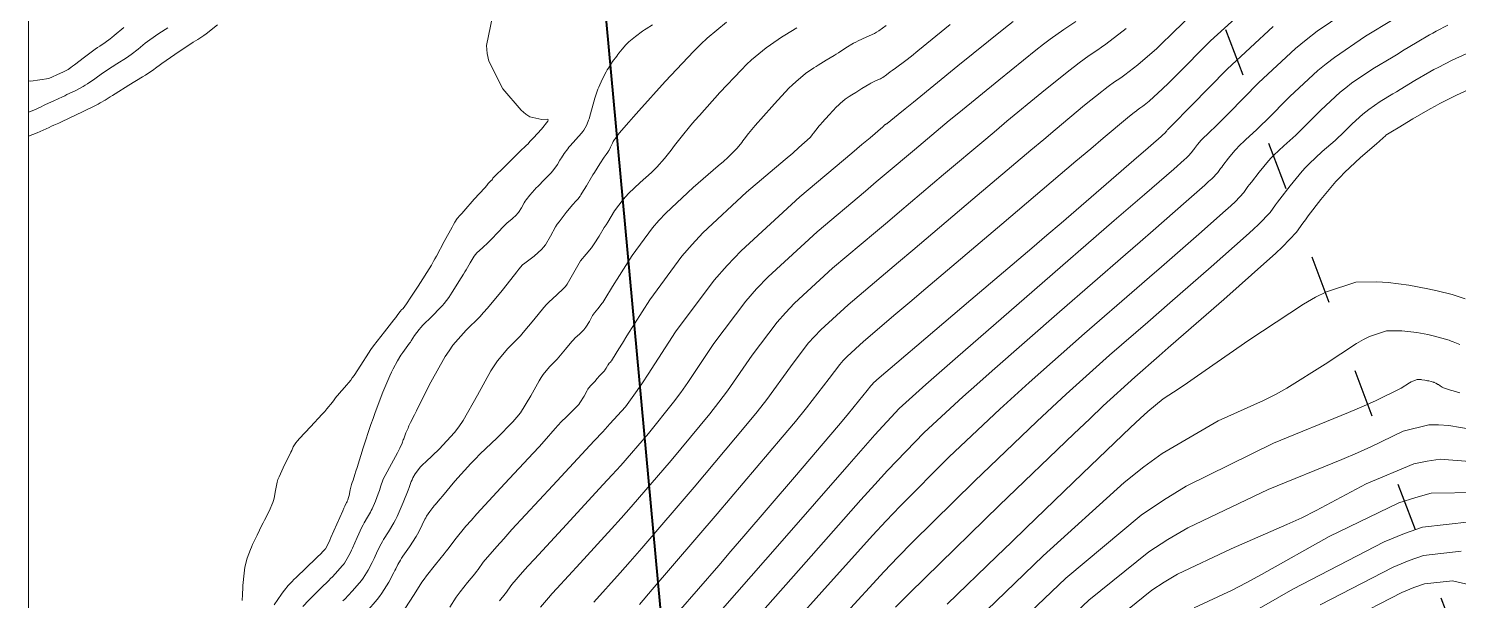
# Model space of a CAD drawing. Header units: millimetres. Extents: x 837475 to 838477, y 1189012 to 1191015.
# Drawn here: x 837476.5 to 837582.3, y 1190284.9 to 1190327.2 of the extents above; entities that cross this region are included whole.
import ezdxf

# ---------------------------------------------------------------- set-up
doc = ezdxf.new("R2010")
doc.units = ezdxf.units.MM
doc.header["$LTSCALE"] = 0.3
doc.linetypes.add('ACAD_ISO03W100', pattern=[30, 12, -18])
doc.layers.add('COORD', color=253, linetype='Continuous', lineweight=20)
doc.layers.add('CORREDORVIA', color=94, linetype='Continuous', lineweight=40)
for name, color, linetype, lineweight, true_color in [('COTAS 10', 7, 'Continuous', 9, 0x6e3e2d), ('COTAS INT', 7, 'Continuous', 5, 0x9fa19f), ('Linea_Tendencia', 7, 'ACAD_ISO03W100', 30, 0xef3939)]:
    doc.layers.add(name, color=color, linetype=linetype, lineweight=lineweight, true_color=true_color)

msp = doc.modelspace()

# ---------------------------------------------------------------- linework, layer by layer
at = {"layer": 'COORD'}
msp.add_lwpolyline([(837476.51, 1189013.87), (838476.51, 1189013.87), (838476.51, 1191013.87), (837476.51, 1191013.87)], close=True, dxfattribs=at)
at = {"layer": 'CORREDORVIA'}
msp.add_lwpolyline([(837918.48, 1189883.49), (837925.04, 1189453.38), (837902.5, 1189217.71), (837593.19, 1189234.4), (837666.02, 1189670.12), (837623.32, 1189818.02), (837548.5, 1190011.45), (837506.88, 1190461.6), (837936.28, 1190278.25), (837938.05, 1190355.4), (837933.05, 1190517.45), (837913.69, 1190646.74), (837916.91, 1190801.89), (837910.68, 1191000.96), (838213.03, 1190992.91), (838237.17, 1190821.34), (838237, 1190602.88), (838240.03, 1190437.2), (838238.1, 1190145.73), (838184.2, 1189898.28), (837758.84, 1190109.91), (837918.48, 1189883.49)], dxfattribs=at)
at = {"layer": 'COTAS 10'}
for points in [[(837574.86, 1190329.09), (837571.83, 1190327.04), (837571.02, 1190326.42), (837570.23, 1190325.77), (837567.48, 1190323.22), (837565.29, 1190320.99), (837564.84, 1190320.54), (837564.47, 1190320.17), (837563.71, 1190319.43), (837563.42, 1190319.16), (837563.34, 1190319.07), (837563.26, 1190318.99), (837562.98, 1190318.66), (837562.75, 1190318.36), (837562.7, 1190318.29), (837562.66, 1190318.23), (837562.54, 1190318.06), (837562.29, 1190317.8), (837562.16, 1190317.68), (837562, 1190317.53), (837561.22, 1190316.84), (837559.06, 1190314.96), (837558.03, 1190314.07), (837556.82, 1190313.02), (837550.91, 1190307.89), (837545.05, 1190302.78), (837543.87, 1190301.75), (837542.88, 1190300.88), (837540.91, 1190299.12), (837539.12, 1190297.17), (837538.25, 1190296.18), (837537.21, 1190295), (837532.09, 1190289.12), (837526.79, 1190283.07)], [(837528.14, 1190327.73), (837526.7, 1190326.53), (837526.23, 1190326.08), (837525.72, 1190325.58), (837523.59, 1190323.32), (837521.65, 1190321.15), (837521.25, 1190320.7), (837520.91, 1190320.32), (837520.21, 1190319.49), (837519.95, 1190319.15), (837519.9, 1190319.08), (837519.86, 1190319.02), (837519.76, 1190318.87), (837519.7, 1190318.76), (837519.68, 1190318.72), (837519.65, 1190318.67), (837519.55, 1190318.46), (837519.46, 1190318.25), (837519.43, 1190318.21), (837519.41, 1190318.17), (837519.35, 1190318.08), (837519.23, 1190317.91), (837519.17, 1190317.83), (837519.1, 1190317.73), (837518.77, 1190317.22), (837518.37, 1190316.59), (837518.26, 1190316.41), (837518.15, 1190316.24), (837517.77, 1190315.59), (837517.44, 1190315.05), (837517.37, 1190314.94), (837517.31, 1190314.84), (837517.14, 1190314.62), (837516.93, 1190314.4), (837516.85, 1190314.3), (837516.75, 1190314.18), (837516.27, 1190313.62), (837515.75, 1190312.94), (837515.62, 1190312.75), (837515.5, 1190312.56), (837515.12, 1190311.86), (837514.74, 1190311.22), (837514.61, 1190311.05), (837514.48, 1190310.9), (837513.92, 1190310.4), (837513.42, 1190310.02), (837513.31, 1190309.95), (837513.23, 1190309.88), (837513.05, 1190309.75), (837512.77, 1190309.43), (837512.63, 1190309.24), (837512.45, 1190309.02), (837511.54, 1190307.86), (837510.45, 1190306.54), (837510.16, 1190306.21), (837509.88, 1190305.9), (837508.88, 1190304.92), (837507.9, 1190303.79), (837507.62, 1190303.39), (837507.33, 1190302.96), (837506.27, 1190301.06), (837505.38, 1190299.3), (837505.2, 1190298.95), (837505.05, 1190298.65), (837504.76, 1190298.07), (837504.65, 1190297.82), (837504.62, 1190297.75), (837504.58, 1190297.66), (837504.43, 1190297.31), (837504.29, 1190296.95), (837504.26, 1190296.86), (837504.23, 1190296.78), (837504.14, 1190296.54), (837503.98, 1190296.17), (837503.9, 1190296.02), (837503.81, 1190295.84), (837503.35, 1190295.01), (837502.89, 1190294.16), (837502.8, 1190293.97), (837502.72, 1190293.81), (837502.57, 1190293.39), (837502.47, 1190293.04), (837502.43, 1190292.92), (837502.38, 1190292.79), (837502.17, 1190292.24), (837501.93, 1190291.68), (837501.86, 1190291.55), (837501.8, 1190291.43), (837501.58, 1190291.06), (837501.34, 1190290.64), (837501.26, 1190290.49), (837501.17, 1190290.32), (837500.82, 1190289.55), (837500.47, 1190288.78), (837500.39, 1190288.61), (837500.32, 1190288.45), (837500.09, 1190288), (837499.87, 1190287.65), (837499.8, 1190287.55), (837499.72, 1190287.45), (837499.4, 1190287.08), (837498.99, 1190286.65), (837498.85, 1190286.52), (837498.71, 1190286.38), (837498.12, 1190285.8), (837497.53, 1190285.22), (837497.38, 1190285.07), (837497.24, 1190284.93), (837496.8, 1190284.46)], [(837511.35, 1190284.88), (837511.76, 1190285.39), (837511.86, 1190285.52), (837511.96, 1190285.65), (837512.27, 1190286.07), (837513.06, 1190286.99), (837513.45, 1190287.43), (837513.93, 1190287.96), (837516.31, 1190290.53), (837519, 1190293.45), (837519.67, 1190294.19), (837520.31, 1190294.9), (837522.36, 1190297.25), (837524.22, 1190299.58), (837524.75, 1190300.29), (837525.27, 1190301.03), (837527.21, 1190303.93), (837529.57, 1190307.07), (837530.36, 1190307.97), (837531.22, 1190308.87), (837534.85, 1190312.2), (837538.41, 1190315.2), (837539.22, 1190315.89), (837539.96, 1190316.51), (837542.04, 1190318.27), (837543.97, 1190319.89), (837544.62, 1190320.43), (837545.32, 1190321), (837548.28, 1190323.43), (837551.02, 1190325.64), (837551.59, 1190326.08), (837552.07, 1190326.46), (837553.1, 1190327.18), (837553.97, 1190327.76)], [(837483.57, 1190327.32), (837482.84, 1190326.72), (837482.68, 1190326.59), (837482.54, 1190326.48), (837482.17, 1190326.21), (837481.78, 1190325.95), (837481.62, 1190325.84), (837481.45, 1190325.71), (837480.66, 1190325.12), (837479.91, 1190324.56), (837479.77, 1190324.45), (837479.65, 1190324.36), (837479.43, 1190324.21), (837479.19, 1190324.09), (837479.05, 1190324.02), (837478.88, 1190323.95), (837478.01, 1190323.54), (837476.69, 1190323.36), (837476.51, 1190323.38)], [(837582.77, 1190307.24), (837581.81, 1190307.55), (837580.71, 1190307.83), (837580.37, 1190307.9), (837580.02, 1190307.98), (837578.6, 1190308.24), (837577.08, 1190308.43), (837576.65, 1190308.46), (837576.23, 1190308.48), (837574.68, 1190308.47), (837572.52, 1190307.76), (837571.71, 1190307.35), (837570.81, 1190306.83), (837566.78, 1190304.18), (837562.98, 1190301.52), (837562.23, 1190301), (837561.61, 1190300.58), (837560.43, 1190299.83), (837559.31, 1190298.9), (837558.73, 1190298.36), (837558.02, 1190297.7), (837554.47, 1190294.3), (837550.31, 1190290.27), (837549.21, 1190289.21), (837548.14, 1190288.17), (837544.47, 1190284.63)], [(837583.75, 1190292.9), (837580.27, 1190292.83), (837579.12, 1190292.53), (837577.88, 1190292.12), (837572.72, 1190289.62), (837567.71, 1190286.81), (837566.57, 1190286.21), (837565.54, 1190285.67), (837562.72, 1190284.34)]]:
    msp.add_lwpolyline(points, dxfattribs=at)
at = {"layer": 'COTAS INT'}
for points in [[(837518.33, 1190284.77), (837520.26, 1190286.93), (837521.02, 1190287.79), (837521.87, 1190288.77), (837525.75, 1190293.28), (837529.58, 1190297.85), (837530.4, 1190298.87), (837531.12, 1190299.78), (837532.88, 1190302.19), (837534.19, 1190303.94), (837534.64, 1190304.43), (837535.11, 1190304.94), (837537.13, 1190306.79), (837539.91, 1190309.14), (837540.87, 1190309.95), (837541.91, 1190310.83), (837546.35, 1190314.6), (837550.65, 1190318.24), (837551.6, 1190319.04), (837552.45, 1190319.75), (837554.63, 1190321.57), (837555.89, 1190322.58), (837556.15, 1190322.79), (837556.37, 1190322.96), (837556.84, 1190323.29), (837557.24, 1190323.55), (837557.41, 1190323.68), (837557.61, 1190323.83), (837558.56, 1190324.56), (837559.96, 1190325.77), (837560.44, 1190326.23), (837560.96, 1190326.73), (837563.19, 1190328.94)], [(837521.69, 1190284.59), (837522.65, 1190285.71), (837527.44, 1190291.3), (837532.25, 1190296.98), (837533.23, 1190298.15), (837534.05, 1190299.15), (837535.72, 1190301.32), (837536.51, 1190302.37), (837536.77, 1190302.67), (837537.06, 1190302.97), (837538.28, 1190304.08), (837540.67, 1190306.11), (837541.7, 1190306.98), (837542.89, 1190307.99), (837548.51, 1190312.77), (837553.99, 1190317.42), (837555.09, 1190318.35), (837556.01, 1190319.13), (837557.81, 1190320.64), (837558.32, 1190321.05), (837558.43, 1190321.14), (837558.52, 1190321.21), (837558.71, 1190321.34), (837558.87, 1190321.45), (837558.94, 1190321.5), (837559.03, 1190321.56), (837559.41, 1190321.86), (837560.39, 1190322.77), (837560.84, 1190323.21), (837561.37, 1190323.74), (837563.94, 1190326.34), (837567.32, 1190329.42)], [(837510.82, 1190328.14), (837510.39, 1190325.98), (837510.44, 1190325.4), (837510.56, 1190324.82), (837511.6, 1190322.77), (837512.96, 1190321.19), (837513.29, 1190320.91), (837513.59, 1190320.7), (837514.48, 1190320.5), (837514.93, 1190320.54), (837514.95, 1190320.48), (837514.92, 1190320.39), (837514.46, 1190319.79), (837513.86, 1190319.15), (837513.74, 1190319.02), (837513.65, 1190318.92), (837513.5, 1190318.76), (837513.49, 1190318.75), (837513.49, 1190318.75), (837513.49, 1190318.75), (837513.48, 1190318.74), (837513.29, 1190318.55), (837513.16, 1190318.43), (837513.01, 1190318.28), (837512.22, 1190317.5), (837511.42, 1190316.72), (837511.26, 1190316.57), (837511.13, 1190316.45), (837510.91, 1190316.22), (837510.87, 1190316.18), (837510.86, 1190316.16), (837510.86, 1190316.15), (837510.83, 1190316.1), (837510.8, 1190316.06), (837510.8, 1190316.05), (837510.79, 1190316.03), (837510.74, 1190316), (837510.52, 1190315.76), (837510.4, 1190315.63), (837510.25, 1190315.46), (837509.48, 1190314.6), (837508.72, 1190313.73), (837508.57, 1190313.56), (837508.44, 1190313.43), (837508.22, 1190313.19), (837508.05, 1190312.9), (837507.95, 1190312.74), (837507.84, 1190312.53), (837507.26, 1190311.47), (837506.68, 1190310.4), (837506.56, 1190310.19), (837506.47, 1190310.02), (837506.31, 1190309.72), (837505.32, 1190308.17), (837504.7, 1190307.21), (837504.57, 1190307.02), (837504.46, 1190306.85), (837504.21, 1190306.52), (837504.09, 1190306.41), (837504.06, 1190306.38), (837504.04, 1190306.35), (837503.98, 1190306.27), (837503.78, 1190306), (837503.67, 1190305.86), (837503.53, 1190305.68), (837502.83, 1190304.79), (837502.03, 1190303.75), (837501.84, 1190303.48), (837501.66, 1190303.21), (837501.08, 1190302.32), (837500.59, 1190301.56), (837500.46, 1190301.37), (837500.34, 1190301.2), (837499.89, 1190300.66), (837499.49, 1190300.22), (837499.39, 1190300.1), (837499.3, 1190299.99), (837498.99, 1190299.59), (837498.58, 1190299.08), (837498.42, 1190298.89), (837498.23, 1190298.68), (837497.37, 1190297.76), (837496.56, 1190296.89), (837496.4, 1190296.72), (837496.28, 1190296.57), (837496.08, 1190296.27), (837495.98, 1190296), (837495.91, 1190295.87), (837495.84, 1190295.71), (837495.44, 1190294.93), (837495.04, 1190294.06), (837494.96, 1190293.85), (837494.89, 1190293.65), (837494.78, 1190293.03), (837494.69, 1190292.47), (837494.64, 1190292.3), (837494.59, 1190292.14), (837494.31, 1190291.51), (837493.96, 1190290.84), (837493.86, 1190290.65), (837493.77, 1190290.46), (837493.41, 1190289.74), (837493.08, 1190289.03), (837493, 1190288.84), (837492.92, 1190288.66), (837492.69, 1190288.03), (837492.52, 1190287.36), (837492.48, 1190287.15), (837492.45, 1190286.92), (837492.37, 1190286.01), (837492.33, 1190285.19), (837492.32, 1190285.03), (837492.31, 1190284.89)], [(837507.68, 1190284.39), (837508.15, 1190285.13), (837508.29, 1190285.33), (837508.44, 1190285.53), (837508.98, 1190286.22), (837509.51, 1190286.86), (837509.64, 1190287.03), (837509.76, 1190287.19), (837510.15, 1190287.73), (837511.15, 1190288.9), (837511.66, 1190289.47), (837512.27, 1190290.14), (837515.3, 1190293.41), (837518.36, 1190296.71), (837518.99, 1190297.39), (837519.52, 1190297.97), (837520.66, 1190299.23), (837521.54, 1190300.45), (837521.92, 1190301.01), (837522.35, 1190301.66), (837524.37, 1190304.8), (837527.23, 1190308.62), (837528.19, 1190309.7), (837529.22, 1190310.79), (837533.55, 1190314.78), (837537.42, 1190318.03), (837538.16, 1190318.66), (837538.76, 1190319.16), (837539.7, 1190319.96), (837539.71, 1190319.97), (837539.72, 1190319.97), (837539.72, 1190319.98), (837539.73, 1190319.99), (837539.74, 1190320), (837539.74, 1190320.01), (837539.75, 1190320.01), (837539.78, 1190320.04), (837539.81, 1190320.08), (837539.81, 1190320.08), (837539.82, 1190320.09), (837539.84, 1190320.1), (837539.85, 1190320.12), (837539.86, 1190320.12), (837539.86, 1190320.12), (837539.88, 1190320.13), (837539.9, 1190320.14), (837539.9, 1190320.14), (837539.9, 1190320.15), (837539.92, 1190320.16), (837539.93, 1190320.17), (837539.94, 1190320.17), (837539.96, 1190320.18), (837539.97, 1190320.18), (837539.98, 1190320.19), (837539.98, 1190320.19), (837540, 1190320.2), (837540.01, 1190320.21), (837540.02, 1190320.21), (837540.02, 1190320.22), (837540.03, 1190320.22), (837540.84, 1190320.88), (837541.35, 1190321.29), (837541.97, 1190321.8), (837545.25, 1190324.48), (837548.64, 1190327.22), (837549.34, 1190327.76)], [(837529.09, 1190282.18), (837533.65, 1190287.33), (837538.07, 1190292.35), (837539.1, 1190293.49), (837540.05, 1190294.52), (837542.77, 1190297.33), (837545.62, 1190299.97), (837546.65, 1190300.9), (837547.79, 1190301.91), (837552.77, 1190306.28), (837557.65, 1190310.52), (837558.73, 1190311.45), (837559.69, 1190312.29), (837562.15, 1190314.43), (837563.52, 1190315.65), (837563.8, 1190315.91), (837564.03, 1190316.12), (837564.48, 1190316.59), (837564.69, 1190316.89), (837564.77, 1190316.99), (837564.86, 1190317.11), (837565.26, 1190317.64), (837565.74, 1190318.22), (837565.88, 1190318.37), (837566.02, 1190318.51), (837566.54, 1190319), (837567.36, 1190319.77), (837567.69, 1190320.09), (837568.07, 1190320.46), (837569.8, 1190322.21), (837571.89, 1190324.15), (837572.49, 1190324.64), (837573.1, 1190325.11), (837575.41, 1190326.68), (837577.46, 1190327.92)], [(837476.51, 1190319.27), (837477.14, 1190319.53), (837478.03, 1190319.93), (837478.22, 1190320.01), (837478.39, 1190320.08), (837478.76, 1190320.25), (837479.15, 1190320.44), (837479.32, 1190320.52), (837479.52, 1190320.62), (837480.5, 1190321.08), (837481.46, 1190321.55), (837481.66, 1190321.65), (837481.82, 1190321.74), (837482.17, 1190321.94), (837482.54, 1190322.18), (837482.71, 1190322.29), (837482.92, 1190322.42), (837483.94, 1190323.05), (837484.95, 1190323.68), (837485.16, 1190323.8), (837485.33, 1190323.91), (837485.67, 1190324.15), (837486, 1190324.39), (837486.17, 1190324.51), (837486.36, 1190324.65), (837487.34, 1190325.32), (837488.31, 1190325.99), (837488.51, 1190326.12), (837488.68, 1190326.23), (837489.02, 1190326.43), (837489.33, 1190326.63), (837489.47, 1190326.73), (837489.64, 1190326.86), (837490.49, 1190327.52)], [(837476.51, 1190321.06), (837476.89, 1190321.21), (837477.45, 1190321.46), (837477.61, 1190321.54), (837477.77, 1190321.61), (837478.39, 1190321.9), (837479.01, 1190322.19), (837479.19, 1190322.27), (837479.35, 1190322.35), (837479.96, 1190322.64), (837480.55, 1190322.96), (837480.71, 1190323.05), (837480.87, 1190323.15), (837481.42, 1190323.53), (837481.99, 1190323.95), (837482.17, 1190324.06), (837482.35, 1190324.18), (837483.05, 1190324.63), (837483.75, 1190325.08), (837483.92, 1190325.2), (837484.09, 1190325.32), (837484.62, 1190325.73), (837485.14, 1190326.16), (837485.31, 1190326.28), (837485.47, 1190326.4), (837486.14, 1190326.88), (837486.81, 1190327.31)], [(837522.67, 1190327.52), (837522.2, 1190327.23), (837522.06, 1190327.14), (837521.92, 1190327.04), (837521.4, 1190326.65), (837520.91, 1190326.25), (837520.8, 1190326.14), (837520.7, 1190326.05), (837520.41, 1190325.73), (837520.17, 1190325.42), (837520.09, 1190325.32), (837520.02, 1190325.21), (837519.71, 1190324.8), (837519.4, 1190324.32), (837519.31, 1190324.18), (837519.23, 1190324.03), (837518.94, 1190323.47), (837518.69, 1190322.9), (837518.63, 1190322.75), (837518.58, 1190322.6), (837518.41, 1190322.08), (837518.09, 1190320.94), (837517.98, 1190320.57), (837517.94, 1190320.47), (837517.91, 1190320.38), (837517.78, 1190320.06), (837517.58, 1190319.73), (837517.5, 1190319.62), (837517.41, 1190319.51), (837517, 1190319.04), (837516.58, 1190318.57), (837516.48, 1190318.45), (837516.39, 1190318.34), (837516.13, 1190317.99), (837515.93, 1190317.67), (837515.87, 1190317.58), (837515.82, 1190317.49), (837515.63, 1190317.17), (837515.36, 1190316.8), (837515.27, 1190316.68), (837515.16, 1190316.56), (837514.68, 1190316.06), (837514.18, 1190315.56), (837514.05, 1190315.44), (837513.94, 1190315.31), (837513.59, 1190314.92), (837513.31, 1190314.56), (837513.24, 1190314.46), (837513.18, 1190314.35), (837512.98, 1190313.98), (837512.76, 1190313.63), (837512.69, 1190313.54), (837512.61, 1190313.45), (837512.28, 1190313.16), (837511.89, 1190312.84), (837511.78, 1190312.73), (837511.66, 1190312.62), (837511.22, 1190312.14), (837510.76, 1190311.65), (837510.64, 1190311.53), (837510.51, 1190311.41), (837510.08, 1190311.02), (837509.68, 1190310.63), (837509.58, 1190310.51), (837509.48, 1190310.39), (837509.17, 1190309.9), (837508.87, 1190309.38), (837508.78, 1190309.23), (837508.69, 1190309.07), (837508.35, 1190308.52), (837508.02, 1190307.99), (837507.85, 1190307.73), (837507.59, 1190307.32), (837507.26, 1190306.89), (837507.13, 1190306.74), (837506.98, 1190306.58), (837506.33, 1190305.93), (837505.67, 1190305.27), (837505.53, 1190305.11), (837505.4, 1190304.97), (837505.06, 1190304.51), (837504.82, 1190304.13), (837504.76, 1190304.03), (837504.69, 1190303.94), (837504.44, 1190303.6), (837504.19, 1190303.26), (837504.12, 1190303.16), (837504.05, 1190303.06), (837503.79, 1190302.65), (837503.48, 1190302.04), (837503.37, 1190301.8), (837503.24, 1190301.53), (837502.72, 1190300.31), (837502.15, 1190298.82), (837501.99, 1190298.38), (837501.83, 1190297.93), (837501.27, 1190296.21), (837500.82, 1190294.75), (837500.73, 1190294.46), (837500.65, 1190294.23), (837500.51, 1190293.8), (837500.44, 1190293.64), (837500.42, 1190293.56), (837500.4, 1190293.48), (837500.31, 1190293.08), (837500.22, 1190292.67), (837500.2, 1190292.59), (837500.18, 1190292.51), (837500.13, 1190292.34), (837500.09, 1190292.25), (837500.08, 1190292.23), (837500.07, 1190292.21), (837500.03, 1190292.15), (837499.9, 1190291.88), (837499.83, 1190291.72), (837499.75, 1190291.53), (837499.31, 1190290.55), (837498.87, 1190289.56), (837498.79, 1190289.36), (837498.71, 1190289.19), (837498.56, 1190288.87), (837498.49, 1190288.75), (837498.46, 1190288.72), (837498.44, 1190288.69), (837498.33, 1190288.57), (837498.07, 1190288.3), (837497.94, 1190288.18), (837497.79, 1190288.03), (837497.05, 1190287.31), (837496.3, 1190286.59), (837496.14, 1190286.44), (837496.01, 1190286.3), (837495.71, 1190286), (837495.45, 1190285.67), (837495.35, 1190285.53), (837495.23, 1190285.36), (837494.67, 1190284.57)], [(837499.77, 1190284.86), (837499.91, 1190285), (837500.46, 1190285.58), (837501, 1190286.21), (837501.13, 1190286.37), (837501.26, 1190286.54), (837501.62, 1190287.13), (837501.92, 1190287.7), (837502, 1190287.86), (837502.07, 1190288.01), (837502.33, 1190288.56), (837502.59, 1190289.1), (837502.68, 1190289.25), (837502.77, 1190289.41), (837503.13, 1190289.97), (837503.53, 1190290.64), (837503.65, 1190290.87), (837503.77, 1190291.11), (837504.21, 1190292.14), (837504.58, 1190293.07), (837504.66, 1190293.26), (837504.72, 1190293.41), (837504.82, 1190293.71), (837504.88, 1190293.84), (837504.9, 1190293.9), (837504.94, 1190293.97), (837505.11, 1190294.28), (837505.51, 1190294.78), (837505.68, 1190294.97), (837505.89, 1190295.17), (837506.88, 1190296.09), (837508.03, 1190297.34), (837508.34, 1190297.76), (837508.65, 1190298.21), (837509.73, 1190300.09), (837510.71, 1190301.89), (837510.96, 1190302.28), (837511.2, 1190302.64), (837511.96, 1190303.55), (837512.68, 1190304.27), (837512.89, 1190304.49), (837513.1, 1190304.73), (837513.88, 1190305.68), (837514.63, 1190306.59), (837514.82, 1190306.8), (837515, 1190306.99), (837515.59, 1190307.52), (837516.09, 1190307.99), (837516.22, 1190308.15), (837516.34, 1190308.32), (837516.75, 1190309.01), (837517.14, 1190309.71), (837517.24, 1190309.88), (837517.35, 1190310.04), (837517.76, 1190310.54), (837518.15, 1190311.02), (837518.26, 1190311.16), (837518.36, 1190311.3), (837518.72, 1190311.87), (837519.1, 1190312.52), (837519.23, 1190312.72), (837519.35, 1190312.92), (837519.86, 1190313.74), (837520.49, 1190314.59), (837520.68, 1190314.81), (837520.89, 1190315.04), (837521.74, 1190315.84), (837522.58, 1190316.58), (837522.79, 1190316.78), (837522.98, 1190316.97), (837523.55, 1190317.62), (837524.04, 1190318.24), (837524.17, 1190318.42), (837524.3, 1190318.59), (837524.78, 1190319.21), (837525.5, 1190320.09), (837525.8, 1190320.43), (837526.13, 1190320.8), (837527.64, 1190322.5), (837529.24, 1190324.2), (837529.62, 1190324.58), (837529.98, 1190324.92), (837531.06, 1190325.82), (837531.96, 1190326.44), (837532.21, 1190326.6), (837532.45, 1190326.75), (837533.33, 1190327.29)], [(837501.53, 1190284.09), (837502.29, 1190284.96), (837502.47, 1190285.2), (837502.64, 1190285.43), (837503.16, 1190286.26), (837503.53, 1190286.96), (837503.61, 1190287.11), (837503.68, 1190287.24), (837503.83, 1190287.56), (837504.02, 1190287.89), (837504.1, 1190288.02), (837504.2, 1190288.17), (837504.68, 1190288.87), (837505.17, 1190289.62), (837505.28, 1190289.8), (837505.38, 1190289.97), (837505.63, 1190290.49), (837505.82, 1190290.91), (837505.89, 1190291.02), (837505.95, 1190291.13), (837506.2, 1190291.49), (837506.41, 1190291.77), (837506.46, 1190291.82), (837506.49, 1190291.87), (837506.55, 1190291.95), (837506.56, 1190291.96), (837506.56, 1190291.96), (837506.56, 1190291.97), (837506.58, 1190291.98), (837506.81, 1190292.25), (837506.95, 1190292.42), (837507.13, 1190292.63), (837508.05, 1190293.72), (837509.22, 1190295.04), (837509.56, 1190295.39), (837509.9, 1190295.73), (837511.17, 1190296.93), (837512.34, 1190298.12), (837512.62, 1190298.46), (837512.89, 1190298.79), (837513.66, 1190300.05), (837514.27, 1190301.16), (837514.42, 1190301.41), (837514.57, 1190301.63), (837515.04, 1190302.19), (837515.48, 1190302.63), (837515.61, 1190302.77), (837515.74, 1190302.92), (837516.23, 1190303.5), (837516.69, 1190304.06), (837516.81, 1190304.19), (837516.92, 1190304.31), (837517.28, 1190304.64), (837517.59, 1190304.93), (837517.67, 1190305.03), (837517.74, 1190305.13), (837518, 1190305.56), (837518.23, 1190305.99), (837518.3, 1190306.09), (837518.37, 1190306.19), (837518.62, 1190306.5), (837518.86, 1190306.8), (837518.92, 1190306.88), (837518.99, 1190306.97), (837519.21, 1190307.32), (837519.64, 1190308.02), (837519.83, 1190308.34), (837520.06, 1190308.7), (837521.16, 1190310.45), (837522.66, 1190312.48), (837523.13, 1190313.03), (837523.64, 1190313.57), (837525.68, 1190315.48), (837527.53, 1190317.07), (837527.91, 1190317.41), (837528.24, 1190317.7), (837528.93, 1190318.4), (837529.26, 1190318.82), (837529.35, 1190318.93), (837529.44, 1190319.05), (837529.76, 1190319.47), (837530.25, 1190320.06), (837530.45, 1190320.29), (837530.67, 1190320.54), (837531.69, 1190321.68), (837532.76, 1190322.83), (837533.02, 1190323.08), (837533.26, 1190323.31), (837533.99, 1190323.92), (837534.59, 1190324.33), (837534.76, 1190324.44), (837534.93, 1190324.54), (837535.51, 1190324.9), (837536.09, 1190325.25), (837536.25, 1190325.35), (837536.41, 1190325.45), (837536.97, 1190325.81), (837537.54, 1190326.16), (837537.7, 1190326.24), (837537.87, 1190326.33), (837538.47, 1190326.6), (837539.08, 1190326.88), (837539.24, 1190326.97), (837539.4, 1190327.07), (837539.96, 1190327.46)], [(837504.34, 1190284.28), (837505.03, 1190285.34), (837505.61, 1190286.24), (837505.78, 1190286.48), (837505.95, 1190286.72), (837506.61, 1190287.56), (837507.25, 1190288.34), (837507.41, 1190288.54), (837507.56, 1190288.73), (837508.04, 1190289.39), (837508.86, 1190290.4), (837509.24, 1190290.82), (837509.67, 1190291.3), (837511.75, 1190293.56), (837513.83, 1190295.81), (837514.27, 1190296.28), (837514.64, 1190296.69), (837515.47, 1190297.62), (837515.92, 1190298.12), (837516.04, 1190298.25), (837516.17, 1190298.38), (837516.65, 1190298.84), (837517.1, 1190299.29), (837517.21, 1190299.41), (837517.3, 1190299.54), (837517.6, 1190300.02), (837517.83, 1190300.44), (837517.89, 1190300.53), (837517.94, 1190300.62), (837518.12, 1190300.83), (837518.29, 1190301), (837518.34, 1190301.05), (837518.39, 1190301.1), (837518.57, 1190301.33), (837518.75, 1190301.54), (837518.79, 1190301.59), (837518.83, 1190301.63), (837518.97, 1190301.76), (837519.09, 1190301.87), (837519.12, 1190301.91), (837519.15, 1190301.94), (837519.24, 1190302.1), (837519.33, 1190302.27), (837519.36, 1190302.31), (837519.38, 1190302.35), (837519.47, 1190302.47), (837519.57, 1190302.57), (837519.59, 1190302.61), (837519.62, 1190302.64), (837519.7, 1190302.77), (837520.17, 1190303.53), (837520.44, 1190303.96), (837520.77, 1190304.48), (837522.47, 1190307.15), (837524.83, 1190310.38), (837525.59, 1190311.25), (837526.38, 1190312.11), (837529.62, 1190315.13), (837532.48, 1190317.55), (837533.04, 1190318.03), (837533.5, 1190318.43), (837534.32, 1190319.18), (837534.49, 1190319.39), (837534.53, 1190319.45), (837534.58, 1190319.51), (837534.74, 1190319.73), (837534.99, 1190320.03), (837535.1, 1190320.15), (837535.21, 1190320.28), (837535.73, 1190320.86), (837536.28, 1190321.45), (837536.42, 1190321.58), (837536.54, 1190321.7), (837536.91, 1190322.01), (837537.22, 1190322.22), (837537.4, 1190322.33), (837537.7, 1190322.52), (837537.99, 1190322.7), (837538.07, 1190322.75), (837538.16, 1190322.8), (837538.44, 1190322.98), (837538.74, 1190323.16), (837538.82, 1190323.21), (837538.91, 1190323.25), (837539.22, 1190323.39), (837539.53, 1190323.53), (837539.61, 1190323.58), (837539.69, 1190323.63), (837539.98, 1190323.83), (837540.25, 1190324.03), (837540.32, 1190324.09), (837540.39, 1190324.14), (837540.64, 1190324.3), (837541.41, 1190324.89), (837541.81, 1190325.21), (837542.28, 1190325.59), (837544.68, 1190327.54)], [(837514.38, 1190284.41), (837514.96, 1190285.08), (837515.24, 1190285.4), (837515.59, 1190285.78), (837517.32, 1190287.65), (837519.63, 1190290.19), (837520.34, 1190290.99), (837521.09, 1190291.84), (837524.05, 1190295.26), (837526.9, 1190298.72), (837527.57, 1190299.58), (837528.2, 1190300.41), (837530.04, 1190303.06), (837531.88, 1190305.51), (837532.5, 1190306.2), (837533.17, 1190306.9), (837535.99, 1190309.5), (837539.16, 1190312.17), (837540.05, 1190312.92), (837540.94, 1190313.67), (837544.2, 1190316.43), (837547.31, 1190319.06), (837548.11, 1190319.73), (837548.88, 1190320.38), (837551.46, 1190322.5), (837553.45, 1190324.11), (837553.87, 1190324.44), (837554.22, 1190324.71), (837554.97, 1190325.24), (837555.61, 1190325.66), (837555.88, 1190325.86), (837556.2, 1190326.1), (837557.71, 1190327.26)], [(837524.57, 1190284.03), (837527.56, 1190287.49), (837528.47, 1190288.55), (837529.42, 1190289.66), (837533.17, 1190294.03), (837536.43, 1190297.86), (837537.07, 1190298.62), (837537.59, 1190299.25), (837538.55, 1190300.45), (837538.82, 1190300.8), (837538.91, 1190300.9), (837539.01, 1190301), (837539.42, 1190301.38), (837540.74, 1190302.5), (837541.41, 1190303.07), (837542.21, 1190303.75), (837546.22, 1190307.15), (837550.72, 1190310.99), (837551.83, 1190311.94), (837552.89, 1190312.84), (837556.22, 1190315.72), (837558.65, 1190317.82), (837559.13, 1190318.24), (837559.53, 1190318.59), (837560.29, 1190319.25), (837560.47, 1190319.42), (837560.51, 1190319.45), (837560.54, 1190319.48), (837560.6, 1190319.54), (837560.63, 1190319.58), (837560.64, 1190319.6), (837560.65, 1190319.61), (837560.71, 1190319.68), (837560.77, 1190319.76), (837560.79, 1190319.78), (837560.81, 1190319.8), (837560.88, 1190319.86), (837561.58, 1190320.57), (837562, 1190321), (837562.51, 1190321.52), (837565.17, 1190324.23), (837568.57, 1190327.39)], [(837581.5, 1190327.49), (837580.64, 1190327.04), (837580.39, 1190326.91), (837580.14, 1190326.77), (837579.22, 1190326.24), (837578.15, 1190325.59), (837577.81, 1190325.38), (837577.44, 1190325.16), (837575.95, 1190324.26), (837574.37, 1190323.19), (837573.95, 1190322.86), (837573.54, 1190322.53), (837572.11, 1190321.2), (837570.85, 1190319.94), (837570.54, 1190319.64), (837570.25, 1190319.36), (837569.37, 1190318.56), (837568.63, 1190317.87), (837568.43, 1190317.66), (837568.23, 1190317.45), (837567.54, 1190316.62), (837566.96, 1190315.86), (837566.83, 1190315.69), (837566.71, 1190315.54), (837566.41, 1190315.11), (837565.78, 1190314.44), (837565.44, 1190314.13), (837565.05, 1190313.77), (837563.07, 1190312.02), (837560.31, 1190309.61), (837559.42, 1190308.84), (837558.48, 1190308.02), (837554.62, 1190304.67), (837550.53, 1190301.04), (837549.44, 1190300.05), (837548.36, 1190299.06), (837544.62, 1190295.53), (837540.98, 1190291.87), (837539.96, 1190290.8), (837538.93, 1190289.7), (837535.2, 1190285.53), (837531.38, 1190281.29)], [(837582.86, 1190325.37), (837581.82, 1190324.9), (837580.77, 1190324.37), (837580.47, 1190324.21), (837580.17, 1190324.04), (837579.06, 1190323.39), (837577.98, 1190322.74), (837577.7, 1190322.57), (837577.43, 1190322.4), (837576.5, 1190321.84), (837575.65, 1190321.26), (837575.42, 1190321.09), (837575.2, 1190320.91), (837574.42, 1190320.19), (837573.63, 1190319.41), (837573.39, 1190319.19), (837573.15, 1190318.96), (837572.2, 1190318.13), (837571.23, 1190317.22), (837570.97, 1190316.95), (837570.72, 1190316.68), (837569.82, 1190315.6), (837569.06, 1190314.62), (837568.89, 1190314.39), (837568.74, 1190314.19), (837568.35, 1190313.63), (837567.52, 1190312.76), (837567.09, 1190312.36), (837566.58, 1190311.89), (837564, 1190309.6), (837560.94, 1190306.93), (837560.12, 1190306.22), (837559.31, 1190305.51), (837556.48, 1190303.05), (837553.27, 1190300.17), (837552.22, 1190299.2), (837551.1, 1190298.15), (837546.48, 1190293.74), (837541.9, 1190289.22), (837540.81, 1190288.11), (837539.79, 1190287.05), (837536.76, 1190283.74)], [(837540.65, 1190284.41), (837541.66, 1190285.42), (837542.83, 1190286.57), (837548.34, 1190291.95), (837553.84, 1190297.24), (837555.01, 1190298.35), (837556.01, 1190299.3), (837558.34, 1190301.44), (837560.14, 1190303.01), (837560.82, 1190303.6), (837561.57, 1190304.26), (837564.93, 1190307.19), (837568.1, 1190310.01), (837568.74, 1190310.59), (837569.26, 1190311.08), (837570.29, 1190312.16), (837570.77, 1190312.84), (837570.96, 1190313.09), (837571.16, 1190313.37), (837572.1, 1190314.58), (837573.21, 1190315.91), (837573.52, 1190316.25), (837573.84, 1190316.58), (837575.04, 1190317.69), (837576.04, 1190318.56), (837576.24, 1190318.73), (837576.41, 1190318.88), (837576.73, 1190319.18), (837576.85, 1190319.28), (837576.88, 1190319.31), (837576.92, 1190319.34), (837577.04, 1190319.42), (837577.41, 1190319.64), (837577.81, 1190319.89), (837578.9, 1190320.55), (837580.2, 1190321.3), (837580.56, 1190321.5), (837580.9, 1190321.69), (837582.13, 1190322.31), (837583.36, 1190322.87)], [(837545.99, 1190282.83), (837551.55, 1190288.19), (837557.56, 1190293.62), (837559.02, 1190294.78), (837560.37, 1190295.79), (837564.51, 1190298.19), (837567.87, 1190299.7), (837568.74, 1190300.15), (837569.59, 1190300.61), (837572.42, 1190302.4), (837574.73, 1190303.92), (837575.25, 1190304.21), (837575.71, 1190304.45), (837576.95, 1190304.86), (837577.83, 1190304.86), (837578.08, 1190304.85), (837578.32, 1190304.84), (837579.2, 1190304.73), (837580.01, 1190304.58), (837580.21, 1190304.53), (837580.41, 1190304.49), (837581.04, 1190304.33), (837581.59, 1190304.16), (837581.73, 1190304.1), (837581.88, 1190304.05), (837582.37, 1190303.84)], [(837548.49, 1190282.01), (837553.24, 1190286.55), (837558.82, 1190291.2), (837560.46, 1190292.32), (837562.14, 1190293.37), (837568.59, 1190296.55), (837574.14, 1190298.82), (837575.25, 1190299.29), (837576.19, 1190299.7), (837578.05, 1190300.61), (837578.65, 1190301), (837578.78, 1190301.08), (837578.9, 1190301.14), (837579.22, 1190301.25), (837579.44, 1190301.25), (837579.51, 1190301.25), (837579.57, 1190301.24), (837579.79, 1190301.21), (837580, 1190301.17), (837580.06, 1190301.16), (837580.1, 1190301.15), (837580.27, 1190301.11), (837580.41, 1190301.07), (837580.45, 1190301.05), (837580.48, 1190301.04), (837580.61, 1190300.99), (837580.73, 1190300.92), (837580.76, 1190300.9), (837580.8, 1190300.88), (837580.93, 1190300.79), (837581.08, 1190300.7), (837581.13, 1190300.67), (837581.18, 1190300.65), (837581.39, 1190300.57), (837581.68, 1190300.47), (837581.79, 1190300.44), (837581.9, 1190300.41), (837582.39, 1190300.26)], [(837585.02, 1190297.25), (837581.58, 1190297.86), (837580.81, 1190297.91), (837580.1, 1190297.9), (837578.2, 1190297.44), (837575.81, 1190296.28), (837574.81, 1190295.84), (837573.65, 1190295.34), (837568.2, 1190293.11), (837562.26, 1190290.28), (837560.78, 1190289.41), (837559.38, 1190288.5), (837554.94, 1190284.91), (837550.99, 1190281.19)], [(837556.63, 1190283.26), (837559.59, 1190285.66), (837560.52, 1190286.26), (837561.5, 1190286.84), (837565.46, 1190288.73), (837569.59, 1190290.51), (837570.69, 1190291.02), (837571.76, 1190291.55), (837575.46, 1190293.53), (837578.99, 1190295.01), (837579.96, 1190295.22), (837580.93, 1190295.35), (837584.39, 1190295.08)], [(837561.57, 1190280.88), (837570.02, 1190285.74), (837576.78, 1190289.24), (837578.29, 1190289.85), (837579.62, 1190290.32), (837583.12, 1190290.72)], [(837582.49, 1190288.54), (837579.7, 1190288.22), (837578.63, 1190287.85), (837577.44, 1190287.36), (837572.05, 1190284.57)], [(837574.08, 1190283.41), (837578.09, 1190285.48), (837578.98, 1190285.85), (837579.78, 1190286.12), (837581.85, 1190286.36), (837583.12, 1190286.06)]]:
    msp.add_lwpolyline(points, dxfattribs=at)
at = {"layer": 'Linea_Tendencia', "elevation": 1705.28}
msp.add_lwpolyline([(838041.85, 1190952.65), (838036.56, 1190637.07), (838092.2, 1190318.42), (838154.51, 1189961.57), (837526.84, 1190428.19), (837754.28, 1189827.03), (837723.49, 1189335.31)], dxfattribs=at)

doc.saveas('drawing.dxf')
